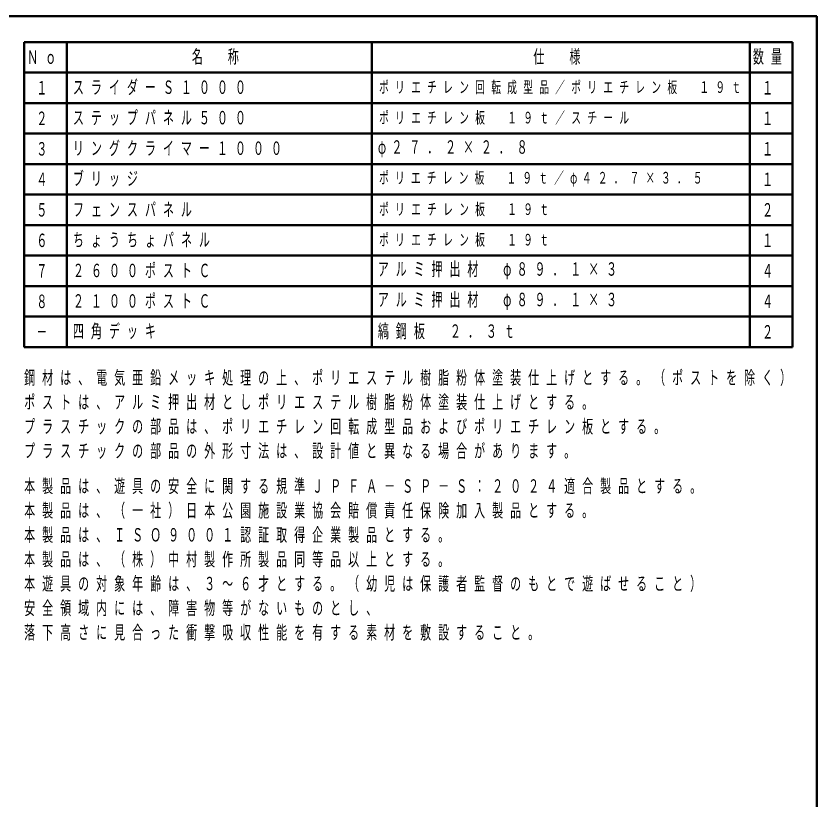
# Model space of a CAD drawing. Units: millimetres on the paper, scale 1:50. Extents: x -365 to 0, y -594 to 257.
# Drawn here: x -131.3 to 0, y 128.5 to 257 of the extents above; entities that cross this region are included whole.
import ezdxf
from ezdxf.enums import TextEntityAlignment as Align

# ---------------------------------------------------------------- set-up
doc = ezdxf.new("R2010")
doc.units = ezdxf.units.MM
doc.layers.add('LY_1', color=140, linetype='Continuous', lineweight=50)
doc.styles.add('ＭＳ ゴシック', font='')
doc.styles.get('ＭＳ ゴシック').set_extended_font_data('MS Gothic')

msp = doc.modelspace()

# ---------------------------------------------------------------- linework, layer by layer
at = {"layer": 'LY_1', "color": 7}
for p, q in [((0, 257), (-365, 257)), ((0, 0), (0, 257))]:
    msp.add_line(p, q, dxfattribs=at)
at = {"layer": 'LY_1'}
for p, q in [((-130, 252.732), (-4, 252.732)), ((-130, 202.732), (-130, 252.732)), ((-123, 202.732), (-123, 252.732)), ((-73, 202.732), (-73, 252.732)), ((-11, 202.732), (-11, 252.732)), ((-4, 202.732), (-4, 252.732)), ((-130, 247.732), (-4, 247.732)), ((-130, 242.732), (-4, 242.732)), ((-130, 237.732), (-4, 237.732)), ((-130, 232.732), (-4, 232.732)), ((-130, 227.732), (-4, 227.732)), ((-130, 222.732), (-4, 222.732)), ((-130, 217.732), (-4, 217.732)), ((-130, 212.732), (-4, 212.732)), ((-130, 207.732), (-4, 207.732)), ((-130, 202.732), (-4, 202.732))]:
    msp.add_line(p, q, dxfattribs=at)

# ---------------------------------------------------------------- texts
at = {"layer": 'LY_1', "color": 7, "style": 'ＭＳ ゴシック', "width": 0.6}
for s, p in [('１', (-128, 245.232)), ('１', (-9, 245.232)), ('２', (-128, 240.232)), ('１', (-9, 240.232)), ('３', (-128, 235.232)), ('１', (-9, 235.232)), ('４', (-128, 230.232)), ('１', (-9, 230.232)), ('５', (-128, 225.232)), ('２', (-9, 225.232)), ('６', (-128, 220.232)), ('１', (-9, 220.232)), ('７', (-128, 215.232)), ('４', (-9, 215.232)), ('８', (-128, 210.232)), ('４', (-9, 210.232)), ('２', (-9, 205.232)), ('－', (-128, 205.232))]:
    msp.add_text(s, height=2.199, dxfattribs=at).set_placement(p, align=Align.MIDDLE_LEFT)
at = {"layer": 'LY_1', "color": 7, "style": 'ＭＳ ゴシック'}
for s, insert, char_height, attachment_point in [('\\T1.64;\\W0.6;Ｎｏ', (-129.5, 250.232), 2.199, 4), ('\\T1.64;\\W0.6;名\u3000称', (-102.5, 250.232), 2.199, 4), ('\\T1.64;\\W0.6;仕\u3000様', (-46.5, 250.232), 2.199, 4), ('\\T1.64;\\W0.6;数量', (-10.5, 250.232), 2.199, 4), ('\\T1.64;\\W0.6;スライダーＳ１０００', (-122, 245.232), 2.199, 4), ('\\T1.64;\\W0.6;ポリエチレン回転成型品／ポリエチレン板\u3000１９ｔ', (-71.8, 245.232), 1.906, 4), ('\\T1.64;\\W0.6;ステップパネル５００', (-122, 240.232), 2.199, 4), ('\\T1.64;\\W0.6;ポリエチレン板\u3000１９ｔ／スチール', (-71.8, 240.232), 1.906, 4), ('\\T1.64;\\W0.6;リングクライマー１０００', (-122, 235.232), 2.199, 4), ('\\T1.63;\\W0.6;φ２７．２×２．８', (-72, 235.232), 2.199, 4), ('\\T1.64;\\W0.6;ブリッジ', (-122, 230.232), 2.199, 4), ('\\T1.63;\\W0.6;ポリエチレン板\u3000１９ｔ／φ４２．７×３．５', (-71.8, 230.232), 1.906, 4), ('\\T1.64;\\W0.6;フェンスパネル', (-122, 225.232), 2.199, 4), ('\\T1.64;\\W0.6;ポリエチレン板\u3000１９ｔ', (-71.8, 225.232), 1.906, 4), ('\\T1.64;\\W0.6;ちょうちょパネル', (-122, 220.232), 2.199, 4), ('\\T1.64;\\W0.6;ポリエチレン板\u3000１９ｔ', (-71.8, 220.232), 1.906, 4), ('\\T1.64;\\W0.6;２６００ポストＣ', (-122, 215.232), 2.199, 4), ('\\T1.63;\\W0.6;アルミ押出材\u3000φ８９．１×３', (-72, 215.232), 2.199, 4), ('\\T1.64;\\W0.6;２１００ポストＣ', (-122, 210.232), 2.199, 4), ('\\T1.63;\\W0.6;アルミ押出材\u3000φ８９．１×３', (-72, 210.232), 2.199, 4), ('\\T1.64;\\W0.6;四角デッキ', (-122, 205.232), 2.199, 4), ('\\T1.64;\\W0.6;縞鋼板\u3000２．３ｔ', (-72, 205.232), 2.199, 4), ('\\T1.64;\\W0.6;鋼材は、電気亜鉛メッキ処理の上、ポリエステル樹脂粉体塗装仕上げとする。（ポストを除く）', (-130, 198.831), 2.199, 1), ('\\T1.64;\\W0.6;ポストは、アルミ押出材としポリエステル樹脂粉体塗装仕上げとする。', (-130, 194.831), 2.199, 1), ('\\T1.64;\\W0.6;プラスチックの部品は、ポリエチレン回転成型品およびポリエチレン板とする。', (-130, 190.831), 2.199, 1), ('\\T1.64;\\W0.6;プラスチックの部品の外形寸法は、設計値と異なる場合があります。', (-130, 186.831), 2.199, 1), ('\\T1.64;\\W0.6;本製品は、遊具の安全に関する規準ＪＰＦＡ－ＳＰ－Ｓ：２０２４適合製品とする。', (-130, 181.066), 2.199, 1), ('\\T1.64;\\W0.6;本製品は、（一社）日本公園施設業協会賠償責任保険加入製品とする。', (-130, 177.066), 2.199, 1), ('\\T1.64;\\W0.6;本製品は、ＩＳＯ９００１認証取得企業製品とする。', (-130, 173.066), 2.199, 1), ('\\T1.64;\\W0.6;本製品は、（株）中村製作所製品同等品以上とする。', (-130, 169.066), 2.199, 1), ('\\T1.64;\\W0.6;本遊具の対象年齢は、３～６才とする。（幼児は保護者監督のもとで遊ばせること）', (-130, 165.066), 2.199, 1), ('\\T1.64;\\W0.6;安全領域内には、障害物等がないものとし、', (-130, 161.066), 2.199, 1), ('\\T1.64;\\W0.6;落下高さに見合った衝撃吸収性能を有する素材を敷設すること。', (-130, 157.066), 2.199, 1)]:
    msp.add_mtext(s, dxfattribs=dict(at, insert=insert, char_height=char_height, attachment_point=attachment_point))

doc.saveas('drawing.dxf')
